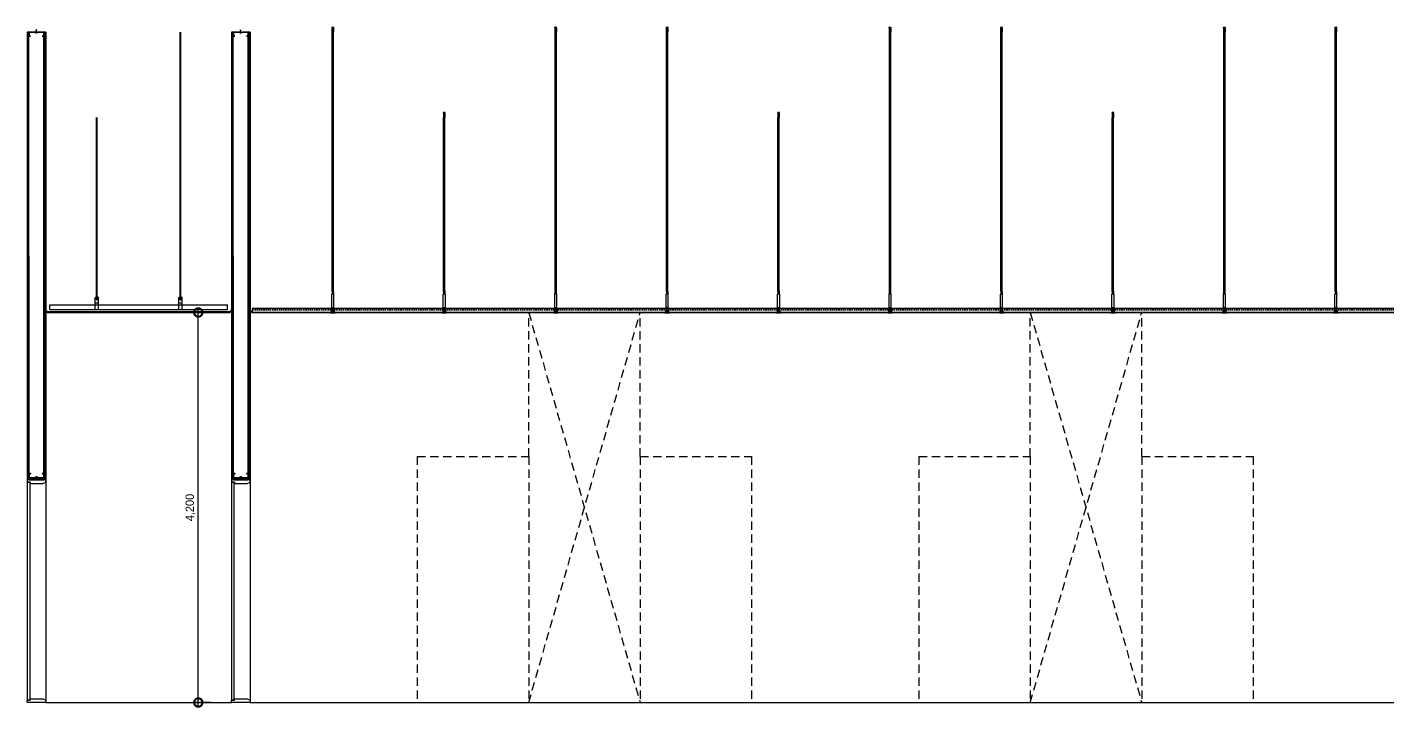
# Model space of a CAD drawing. Header units: millimetres. Extents: x 17311 to 801382, y -242618 to -104888.
# Drawn here: x 294861 to 309511, y -183786 to -176457 of the extents above; entities that cross this region are included whole.
import ezdxf

# ---------------------------------------------------------------- set-up
doc = ezdxf.new("R2010")
doc.units = ezdxf.units.MM
doc.header["$LTSCALE"] = 250
for name, pattern in [('A2', [8, 2, -2, 2, -2]), ('CENTER', [50.8, 31.75, -6.35, 6.35, -6.35]), ('CENTER2', [28.575, 19.05, -3.175, 3.175, -3.175]), ('H1', [1.5, 1, -0.5]), ('HID', [2.8, 1.8, -1]), ('HIDDEN', [9.525, 6.35, -3.175])]:
    doc.linetypes.add(name, pattern=pattern)
doc.layers.get('Defpoints').update_dxf_attribs({"color": 151})
for name, color, linetype in [('8입면선', 8, 'Continuous'), ('A-CEIL', 8, 'Continuous'), ('A-CEIL_EL', 8, 'Continuous'), ('A-DOOR', 4, 'Continuous'), ('A-ELE-252', 252, 'Continuous'), ('A-ELE8', 8, 'Continuous'), ('A-ETC-SERVER', 5, 'H1'), ('A-FIN', 6, 'Continuous'), ('A-WALL-D', 7, 'Continuous'), ('C-1', 252, 'Continuous'), ('C-HANGER', 8, 'Continuous'), ('C-HANGER-C', 8, 'Continuous'), ('C-sec', 252, 'Continuous'), ('C-STL4', 252, 'Continuous'), ('C-STL6', 8, 'Continuous'), ('C-T-BAR MAIN-', 252, 'Continuous'), ('C-삼성엔지니어링_CEILING', 252, 'Continuous'), ('C-압출', 252, 'Continuous'), ('GAGAM-DT', 7, 'Continuous'), ('ISL', 251, 'Continuous'), ('MO-S', 3, 'Continuous'), ('입면', 7, 'Continuous')]:
    doc.layers.add(name, color=color, linetype=linetype)
doc.layers.add('C-중심선', color=252, linetype='CENTER2', lineweight=20)
doc.layers.add('CK', color=221, linetype='Continuous', plot=False)
doc.styles.add('Gdim', font='')
doc.styles.get('Gdim').set_extended_font_data('Dotum')
doc.dimstyles.new('Gdim50', dxfattribs={"dimscale": 30, "dimtxt": 3, "dimasz": 6, "dimexe": 1.5, "dimexo": 2, "dimgap": 1, "dimtad": 1, "dimdec": 0, "dimzin": 0, "dimdsep": 46, "dimlunit": 6, "dimtxsty": 'Gdim', "dimblk": 'DOTSMALL', "dimcen": 1.5, "dimdle": 1.5, "dimclrd": 256, "dimclre": 256, "dimclrt": 256, "dimazin": 0, "dimtfac": 1, "dimtdec": 0, "dimtix": 1, "dimtmove": 2, "dimatfit": 3, "dimldrblk": 'DOTSMALL', "dimfxl": 1.5, "dimtolj": 1, "dimtzin": 0, "dimlwd": -1, "dimlwe": -1, "dimarcsym": 1})

# ---------------------------------------------------------------- blocks, each defined once
blk = doc.blocks.new('A$C612ec77b')
at = {"layer": 'A-ELE-252', "linetype": 'HID', "ltscale": 0.2}
for p, q in [((-2400, 2650), (-2400, 4200)), ((-2400, 4200), (-1200, 0)), ((-2400, 0), (-1200, 4200)), ((-1200, 2650), (-1200, 4200)), ((-3600, 2650), (-3600, 0)), ((-3600, 2650), (-2400, 2650)), ((-2400, 2650), (-2400, 0)), ((-1200, 2650), (-1200, 0)), ((-1200, 2650), (0, 2650)), ((0, 2650), (0, 0))]:
    blk.add_line(p, q, dxfattribs=at)
blk = doc.blocks.new('usgh')
at = {"layer": 'C-STL4'}
blk.add_lwpolyline([(1763311, 329517), (1763311, 329599), (1763381, 329599), (1763381, 329517)], close=True, dxfattribs=at)
at = {"layer": 'C-압출', "color": 252, "linetype": 'Continuous', "lineweight": 40, "extrusion": (0, 0, -1)}
for p, q in [((1763325, 329522), (1763320, 329517)), ((1763325, 329599), (1763322, 329596)), ((1763322, 329596), (1763325, 329592)), ((1763325, 329592), (1763322, 329588)), ((1763322, 329588), (1763325, 329584)), ((1763325, 329584), (1763322, 329580)), ((1763322, 329580), (1763325, 329576)), ((1763325, 329576), (1763322, 329572)), ((1763322, 329572), (1763325, 329568)), ((1763325, 329568), (1763322, 329565)), ((1763322, 329565), (1763325, 329561)), ((1763325, 329561), (1763322, 329557)), ((1763322, 329557), (1763325, 329553)), ((1763325, 329553), (1763322, 329549)), ((1763322, 329549), (1763325, 329545)), ((1763325, 329545), (1763322, 329541)), ((1763322, 329541), (1763325, 329538)), ((1763325, 329538), (1763322, 329534)), ((1763322, 329534), (1763325, 329530)), ((1763325, 329530), (1763322, 329526)), ((1763322, 329526), (1763325, 329522)), ((1763363, 329517), (1763368, 329522)), ((1763364, 329596), (1763368, 329599)), ((1763368, 329592), (1763364, 329596)), ((1763364, 329588), (1763368, 329592)), ((1763368, 329584), (1763364, 329588)), ((1763364, 329580), (1763368, 329584)), ((1763368, 329576), (1763364, 329580)), ((1763364, 329572), (1763368, 329576)), ((1763368, 329568), (1763364, 329572)), ((1763364, 329565), (1763368, 329568)), ((1763368, 329561), (1763364, 329565)), ((1763364, 329557), (1763368, 329561)), ((1763368, 329553), (1763364, 329557)), ((1763364, 329549), (1763368, 329553)), ((1763368, 329545), (1763364, 329549)), ((1763364, 329541), (1763368, 329545)), ((1763368, 329538), (1763364, 329541)), ((1763364, 329534), (1763368, 329538)), ((1763368, 329530), (1763364, 329534)), ((1763364, 329526), (1763368, 329530)), ((1763368, 329522), (1763364, 329526))]:
    blk.add_line(p, q, dxfattribs=at)
at = {"layer": 'C-중심선'}
blk.add_line((1763346, 329623), (1763346, 329480), dxfattribs=at)
blk = doc.blocks.new('r6okghj')
at = {"layer": 'C-삼성엔지니어링_CEILING'}
for p, q in [((1770244, 316436), (1770234, 316431)), ((1770244, 316390), (1770234, 316396)), ((1770344, 316436), (1770244, 316436)), ((1770253, 316436), (1770264, 316431)), ((1770253, 316390), (1770264, 316396)), ((1770274, 316436), (1770264, 316431)), ((1770264, 316396), (1770264, 316431)), ((1770274, 316390), (1770264, 316396)), ((1770314, 316436), (1770324, 316431)), ((1770314, 316390), (1770324, 316396)), ((1770334, 316436), (1770324, 316431)), ((1770324, 316396), (1770324, 316431)), ((1770334, 316390), (1770324, 316396)), ((1770344, 316436), (1770354, 316431)), ((1770344, 316390), (1770354, 316396))]:
    blk.add_line(p, q, dxfattribs=at)
for points in [[(1770234, 316431), (1770234, 316396)], [(1770244, 316390), (1770344, 316390)], [(1770354, 316396), (1770354, 316431)]]:
    blk.add_lwpolyline(points, dxfattribs=at)
blk = doc.blocks.new('격자틀-1')
at = {"layer": 'C-HANGER'}
for p, q in [((-16, 230), (6, 230)), ((-16, 230), (-16, 229)), ((-16, 229), (6, 229)), ((6, 230), (6, 229))]:
    blk.add_line(p, q, dxfattribs=at)
at = {"layer": 'C-HANGER-C'}
for p, q in [((-16, 52), (-16, 202)), ((6, 202), (-16, 202)), ((6, 52), (6, 202)), ((6, 52), (-16, 52))]:
    blk.add_line(p, q, dxfattribs=at)
at = {"layer": 'C-STL6', "linetype": 'CENTER2', "ltscale": 20}
blk.add_line((-5, 53), (-5, -5), dxfattribs=at)
at = {"layer": 'C-T-BAR MAIN-'}
blk.add_lwpolyline([(-14, 41), (-14, 52), (4, 52), (4, 41), (2, 41), (2, 50), (-12, 50), (-12, 41), (-14, 41)], dxfattribs=at)
at = {"layer": 'C-삼성엔지니어링_CEILING'}
for p, q in [((-12, 211), (-14, 210)), ((-12, 204), (-14, 205)), ((-14, 202), (-14, 204)), ((2, 211), (-12, 211)), ((2, 204), (-12, 204)), ((-11, 220), (-10, 222)), ((-11, 220), (-2, 222)), ((-11, 220), (-10, 219)), ((-11, 218), (1, 220)), ((-11, 218), (-10, 219)), ((-11, 218), (-10, 217)), ((-11, 216), (1, 218)), ((-11, 216), (-10, 217)), ((-11, 216), (-10, 215)), ((-11, 214), (1, 216)), ((-11, 214), (-10, 215)), ((-11, 214), (-10, 213)), ((-11, 211), (-10, 210)), ((-11, 204), (-10, 205)), ((-10, 222), (-10, 222)), ((-10, 222), (-8, 222)), ((-10, 222), (-8, 222)), ((-10, 219), (0, 221)), ((-10, 219), (0, 221)), ((-10, 217), (0, 219)), ((-10, 217), (0, 219)), ((-10, 215), (0, 217)), ((-10, 215), (0, 217)), ((-10, 213), (0, 215)), ((-10, 213), (0, 215)), ((-10, 213), (-10, 211)), ((-8, 211), (-10, 210)), ((-10, 205), (-10, 210)), ((-8, 204), (-10, 205)), ((-2, 211), (-1, 210)), ((-2, 204), (-1, 205)), ((1, 211), (-1, 210)), ((-1, 205), (-1, 210)), ((1, 204), (-1, 205)), ((0, 221), (0, 222)), ((0, 221), (1, 220)), ((0, 219), (1, 220)), ((0, 219), (1, 218)), ((0, 217), (1, 218)), ((0, 217), (1, 216)), ((0, 215), (1, 216)), ((0, 215), (0, 211)), ((0, 215), (0, 211)), ((2, 211), (4, 210)), ((2, 204), (4, 205)), ((4, 202), (4, 204))]:
    blk.add_line(p, q, dxfattribs=at)
for points in [[(-14, 210), (-14, 205)], [(4, 204), (-14, 204)], [(-12, 204), (2, 204)], [(4, 205), (4, 210)]]:
    blk.add_lwpolyline(points, dxfattribs=at)
at = {"layer": 'C-압출', "linetype": 'Continuous', "lineweight": 40, "extrusion": (0, 0, -1)}
for p, q in [((-25, 0), (-25, 2)), ((-25, 2), (-13, 2)), ((-10, 0), (-25, 0)), ((-12, 3), (-12, 28)), ((-10, 50), (-8, 50)), ((-1, 20), (-10, 20)), ((-10, 20), (-10, 19)), ((-10, 19), (-9, 18)), ((-9, 18), (-10, 18)), ((-10, 18), (-9, 17)), ((-9, 17), (-10, 16)), ((-10, 16), (-9, 16)), ((-9, 16), (-10, 15)), ((-10, 15), (-9, 14)), ((-9, 14), (-10, 14)), ((-10, 14), (-9, 13)), ((-9, 13), (-10, 13)), ((-10, 13), (-9, 12)), ((-9, 12), (-10, 11)), ((-10, 11), (-9, 11)), ((-9, 11), (-10, 10)), ((-10, 10), (-9, 10)), ((-9, 10), (-10, 9)), ((-10, 9), (-9, 8)), ((-9, 8), (-10, 8)), ((-10, 8), (-9, 7)), ((-9, 7), (-10, 6)), ((-10, 6), (-9, 6)), ((-9, 6), (-10, 5)), ((-10, 5), (-9, 4)), ((-9, 4), (-10, 4)), ((-10, 4), (-9, 3)), ((-9, 3), (-10, 3)), ((-10, 3), (-9, 2)), ((-9, 2), (-10, 1)), ((-10, 1), (-10, 0)), ((-10, 1), (-10, 1)), ((-8, 50), (-8, 50)), ((-2, 49), (-2, 50)), ((-2, 50), (0, 50)), ((0, 17), (-1, 18)), ((-1, 18), (0, 18)), ((-1, 16), (0, 17)), ((-1, 15), (0, 16)), ((0, 16), (-1, 16)), ((0, 14), (-1, 15)), ((0, 13), (-1, 14)), ((-1, 14), (0, 14)), ((0, 12), (-1, 13)), ((-1, 13), (0, 13)), ((-1, 11), (0, 12)), ((-1, 10), (0, 11)), ((0, 11), (-1, 11)), ((-1, 9), (0, 10)), ((0, 10), (-1, 10)), ((0, 8), (-1, 9)), ((0, 7), (-1, 8)), ((-1, 8), (0, 8)), ((-1, 6), (0, 7)), ((-1, 5), (0, 6)), ((0, 6), (-1, 6)), ((0, 4), (-1, 5)), ((0, 3), (-1, 4)), ((-1, 4), (0, 4)), ((0, 2), (-1, 3)), ((-1, 3), (0, 3)), ((-1, 1), (0, 2)), ((0, 1), (-1, 1)), ((0, 18), (0, 20)), ((0, 0), (0, 1)), ((15, 0), (0, 0)), ((2, 28), (2, 3)), ((2, 2), (15, 2)), ((15, 2), (15, 0))]:
    blk.add_line(p, q, dxfattribs=at)
at = {"layer": 'C-압출', "linetype": 'Continuous', "lineweight": 40}
for p, q in [((-12, 28), (-12, 50)), ((-12, 50), (-8, 50)), ((-9, 45), (-8, 45)), ((-9, 31), (-9, 45)), ((-9, 31), (-1, 31)), ((-8, 50), (-8, 45)), ((-2, 50), (2, 50)), ((-2, 50), (-2, 45)), ((-2, 45), (-1, 45)), ((-1, 31), (-1, 45)), ((2, 28), (2, 50))]:
    blk.add_line(p, q, dxfattribs=at)
at = {"layer": 'C-압출', "linetype": 'Continuous', "lineweight": 40, "extrusion": (0, 0, -1)}
for centre, start, end in [((25, 0), 270, 0), ((13, 3), 180, 270), ((10, 20), 0, 90), ((10, 0), 180, 270), ((8, 50), 90, 180), ((2, 50), 0, 90), ((1, 20), 90, 180), ((0, 0), 270, 0), ((-3, 3), 270, 0), ((-15, 2), 90, 180), ((-15, 0), 180, 270)]:
    blk.add_arc(centre, 0.3, start, end, dxfattribs=at)
at = {"layer": 'C-압출', "linetype": 'Continuous', "lineweight": 40}
for centre, start, end in [((-12, 50), 90, 180), ((-9, 45), 90, 180), ((-9, 31), 180, 270), ((-8, 50), 0, 90), ((-8, 45), 270, 0), ((-2, 45), 180, 270), ((-1, 45), 0, 90), ((-1, 31), 270, 0), ((2, 50), 0, 90)]:
    blk.add_arc(centre, 0.3, start, end, dxfattribs=at)
at = {"layer": 'C-압출'}
blk.add_arc((-2, 50), 0.3, 90, 180, dxfattribs=at)
at = {"layer": 'C-중심선', "linetype": 'CENTER', "lineweight": 5}
blk.add_line((-14, 26), (4, 26), dxfattribs=at)
at = {"layer": 'C-HANGER-C'}
for name, p, xscale, yscale, zscale in [('r6okghj', (-263370, -46847), 0.1487691112046762, 0.1487691112046762, 0.1487691112046762), ('usgh', (-176674, -32977), 0.1001893939418906, 0.1001893939418906, 0.1001893939418906)]:
    blk.add_blockref(name, p, dxfattribs=dict(at, xscale=xscale, yscale=yscale, zscale=zscale))
blk = doc.blocks.new('_DotSmall')
at = {"color": 0, "linetype": 'ByBlock', "const_width": 0.5}
blk.add_lwpolyline([(-0.0625, 0, 1), (0.0625, 0, 1)], format="xyb", close=True, dxfattribs=at)
blk = doc.blocks.new('*D57')
at = {"layer": 'CK', "transparency": 16777216}
for p, q in [((296841, -179529), (296658, -179529)), ((296703, -183774), (296703, -179484)), ((296841, -183729), (296658, -183729))]:
    blk.add_line(p, q, dxfattribs=at)
at = {"layer": 'Defpoints', "color": 0, "transparency": 16777216}
for p in [(296703, -179529), (296901, -179529), (296901, -183729)]:
    blk.add_point(p, dxfattribs=at)
at = {"layer": 'CK', "transparency": 16777216, "xscale": 180, "yscale": 180, "zscale": 180}
for p, rotation in [((296703, -179529), 90), ((296703, -183729), 270)]:
    blk.add_blockref('_DotSmall', p, dxfattribs=dict(at, rotation=rotation))
at = {"layer": 'CK', "transparency": 16777216, "insert": (296619, -181629), "char_height": 90, "attachment_point": 5, "rotation": 90, "style": 'Gdim'}
blk.add_mtext('\\A1;4,200', dxfattribs=at)
blk = doc.blocks.new('*U89')
at = {"layer": '8입면선', "color": 8}
for p, q in [((10, 0), (9, 4820)), ((190, 0), (189, 4820)), ((190, 10), (10, 10))]:
    blk.add_line(p, q, dxfattribs=at)
at = {"layer": 'A-WALL-D'}
for p, q in [((-1, 4820), (0, 0)), ((19, 4820), (-1, 4820)), ((20, 10), (19, 4820)), ((180, 10), (179, 4820)), ((199, 4820), (179, 4820)), ((199, 4820), (200, 0)), ((20, 0), (0, 0)), ((180, 20), (20, 20)), ((20, 0), (180, 0)), ((200, 0), (180, 0))]:
    blk.add_line(p, q, dxfattribs=at)
at = {"layer": 'GAGAM-DT', "color": 8}
for p, q in [((97, 4814), (97, 4846)), ((102, 4840), (97, 4846)), ((102, 4814), (102, 4840)), ((105, 4814), (95, 4814)), ((95, 4814), (95, 4811)), ((103, 4809), (96, 4809)), ((97, 4814), (97, 4809)), ((102, 4814), (102, 4809)), ((105, 4814), (105, 4811)), ((95, 26), (95, 29)), ((105, 26), (95, 26)), ((104, 31), (97, 31)), ((98, 26), (98, 31)), ((98, 26), (98, -6)), ((103, 26), (103, 31)), ((103, 26), (103, 0)), ((105, 26), (105, 29)), ((103, 0), (98, -6))]:
    blk.add_line(p, q, dxfattribs=at)
for centre, start, end in [((96, 4811), 180, 270), ((103, 4811), 270, 0), ((97, 29), 90, 180), ((104, 29), 0, 90)]:
    blk.add_arc(centre, 1.51, start, end, dxfattribs=at)
at = {"layer": '입면', "color": 6}
for p, q in [((19, 4775), (19, 4820)), ((19, 4820), (85, 4820)), ((37, 4775), (19, 4775)), ((84, 4819), (21, 4819)), ((21, 4819), (21, 4776)), ((21, 4776), (37, 4776)), ((37, 4776), (37, 4775)), ((89, 4813), (84, 4819)), ((85, 4820), (90, 4814)), ((110, 4813), (89, 4813)), ((90, 4814), (109, 4814)), ((109, 4814), (114, 4820)), ((115, 4819), (110, 4813)), ((114, 4820), (179, 4820)), ((178, 4819), (115, 4819)), ((162, 4775), (162, 4776)), ((162, 4776), (178, 4776)), ((179, 4775), (162, 4775)), ((178, 4776), (178, 4819)), ((179, 4820), (179, 4775)), ((38, 65), (20, 65)), ((20, 65), (20, 20)), ((20, 20), (85, 20)), ((21, 21), (21, 64)), ((21, 64), (38, 64)), ((85, 21), (21, 21)), ((38, 64), (38, 65)), ((90, 27), (85, 21)), ((85, 20), (90, 26)), ((110, 27), (90, 27)), ((90, 26), (110, 26)), ((115, 21), (110, 27)), ((110, 26), (115, 20)), ((179, 21), (115, 21)), ((115, 20), (180, 20)), ((180, 65), (162, 65)), ((162, 65), (162, 64)), ((162, 64), (179, 64)), ((179, 64), (179, 21)), ((180, 20), (180, 65))]:
    blk.add_line(p, q, dxfattribs=at)

msp = doc.modelspace()

# ---------------------------------------------------------------- linework, layer by layer
at = {"layer": 'A-CEIL'}
for p, q in [((295083.8, -179519.5, 0), (297037.6, -179519.5, 0)), ((295083.8, -179529.5, 0), (297037.6, -179529.5, 0))]:
    msp.add_line(p, q, dxfattribs=at)
at = {"layer": 'A-CEIL_EL'}
for p, q in [((296506.2, -179393.7, 0), (296506.2, -176509.5, 0)), ((296515.2, -179393.7, 0), (296515.2, -176509.5, 0)), ((295606.2, -179393.7, 0), (295606.2, -177429.5, 0)), ((295615.2, -179393.7, 0), (295615.2, -177429.5, 0)), ((295103.7, -179446.5), (297017.7, -179446.5)), ((295103.7, -179496.5), (295103.7, -179446.5)), ((295593.2, -179497.7), (295593.2, -179366.5)), ((295593.2, -179366.5), (295628.2, -179366.5)), ((295593.2, -179367.7), (295628.2, -179367.7)), ((295593.2, -179426), (295628.2, -179426)), ((295593.2, -179446.5), (295628.2, -179446.5)), ((295597.2, -179365), (295624.1, -179365)), ((295597.2, -179365), (295597.2, -179366.5)), ((295597.2, -179367.7), (295597.2, -179369.2)), ((295597.2, -179369.2), (295624.1, -179369.2)), ((295601.1, -179360), (295620.2, -179360)), ((295601.1, -179360), (295601.1, -179365)), ((295601.1, -179369.2), (295601.1, -179374.2)), ((295601.1, -179374.2), (295620.2, -179374.2)), ((295606.2, -179393.7), (295606.2, -179374.2)), ((295615.2, -179393.7), (295615.2, -179374.2)), ((295620.2, -179360), (295620.2, -179365)), ((295620.2, -179369.2), (295620.2, -179374.2)), ((295624.1, -179365), (295624.1, -179366.5)), ((295624.1, -179367.7), (295624.1, -179369.2)), ((295628.2, -179497.7), (295628.2, -179366.5)), ((296493.2, -179497.7), (296493.2, -179366.5)), ((296493.2, -179366.5), (296528.2, -179366.5)), ((296493.2, -179367.7), (296528.2, -179367.7)), ((296493.2, -179426), (296528.2, -179426)), ((296493.2, -179446.5), (296528.2, -179446.5)), ((296497.2, -179365), (296524.1, -179365)), ((296497.2, -179365), (296497.2, -179366.5)), ((296497.2, -179367.7), (296497.2, -179369.2)), ((296497.2, -179369.2), (296524.1, -179369.2)), ((296501.1, -179360), (296520.2, -179360)), ((296501.1, -179360), (296501.1, -179365)), ((296501.1, -179369.2), (296501.1, -179374.2)), ((296501.1, -179374.2), (296520.2, -179374.2)), ((296506.2, -179393.7), (296506.2, -179374.2)), ((296515.2, -179393.7), (296515.2, -179374.2)), ((296520.2, -179360), (296520.2, -179365)), ((296520.2, -179369.2), (296520.2, -179374.2)), ((296524.1, -179365), (296524.1, -179366.5)), ((296524.1, -179367.7), (296524.1, -179369.2)), ((296528.2, -179497.7), (296528.2, -179366.5)), ((297017.7, -179496.5), (297017.7, -179446.5)), ((295103.7, -179496.5), (297017.7, -179496.5)), ((295593.2, -179496.5), (295628.2, -179496.5)), ((295593.2, -179497.7), (295628.2, -179497.7)), ((296493.2, -179496.5), (296528.2, -179496.5)), ((296493.2, -179497.7), (296528.2, -179497.7))]:
    msp.add_line(p, q, dxfattribs=at)
for centre in [(295610.7, -179382.1), (296510.7, -179382.1)]:
    msp.add_arc(centre, 12.4, 248.71498, 291.28502, dxfattribs=at)
at = {"layer": 'A-DOOR', "linetype": 'Continuous'}
for points in [[(294860.7, -181354.5), (294893.7, -181354.5), (294893.7, -181369.5), (295027.7, -181369.5), (295060.7, -181354.5), (295060.7, -181329.5), (294860.7, -181329.5)], [(294860.7, -183699.5), (294890.7, -183699.5), (294890.7, -181354.5), (294860.7, -181354.5)], [(297060.7, -181354.5), (297093.7, -181354.5), (297093.7, -181369.5), (297227.7, -181369.5), (297260.7, -181354.5), (297260.7, -181329.5), (297060.7, -181329.5)], [(297060.7, -183699.5), (297090.7, -183699.5), (297090.7, -181354.5), (297060.7, -181354.5)], [(294860.7, -183704.5), (294893.7, -183704.5), (294893.7, -183689.5), (295027.7, -183689.5), (295060.7, -183704.5), (295060.7, -183729.5), (294860.7, -183729.5)], [(297060.7, -183704.5), (297093.7, -183704.5), (297093.7, -183689.5), (297227.7, -183689.5), (297260.7, -183704.5), (297260.7, -183729.5), (297060.7, -183729.5)]]:
    msp.add_lwpolyline(points, close=True, dxfattribs=at)
at = {"layer": 'A-ELE8'}
for points in [[(295060.7, -181329.5), (295060.7, -183729.5)], [(297260.7, -181329.5), (297260.7, -183729.5)]]:
    msp.add_lwpolyline(points, dxfattribs=at)
at = {"layer": 'A-FIN'}
for p, q in [((295060.7, -183729.5), (297060.7, -183729.5)), ((297260.7, -183729.5), (358460.7, -183729.5))]:
    msp.add_line(p, q, dxfattribs=at)
at = {"layer": 'C-1', "linetype": 'A2'}
for p, q in [((298143.1, -176462.3), (298142, -176459.5)), ((298146.9, -176466.7), (298142.6, -176456.9)), ((298148.2, -176457.2), (298142.6, -176458.4)), ((298143.1, -176462.3), (298144, -176462)), ((298143.8, -176464), (298144.7, -176463.7)), ((298144.9, -176466.7), (298143.8, -176464)), ((298144.7, -176463.7), (298144, -176462)), ((298144.9, -176509.5), (298144.9, -176466.7)), ((298146.9, -176509.5), (298146.9, -176466.7)), ((298151.8, -176465.9), (298149.2, -176457.7)), ((298151.8, -176465.9), (298154.4, -176457.7)), ((298160.9, -176458.4), (298155.3, -176457.2)), ((298156.6, -176466.7), (298160.9, -176456.9)), ((298156.6, -176466.7), (298156.6, -176509.5)), ((298158.6, -176466.7), (298159.7, -176464)), ((298158.6, -176466.7), (298158.6, -176509.5)), ((298158.8, -176463.7), (298159.5, -176462)), ((298159.7, -176464), (298158.8, -176463.7)), ((298160.4, -176462.3), (298159.5, -176462)), ((298160.4, -176462.3), (298161.5, -176459.5)), ((300543.1, -176462.3), (300542, -176459.5)), ((300546.9, -176466.7), (300542.6, -176456.9)), ((300548.2, -176457.2), (300542.6, -176458.4)), ((300543.1, -176462.3), (300544, -176462)), ((300543.8, -176464), (300544.7, -176463.7)), ((300544.9, -176466.7), (300543.8, -176464)), ((300544.7, -176463.7), (300544, -176462)), ((300544.9, -176509.5), (300544.9, -176466.7)), ((300546.9, -176509.5), (300546.9, -176466.7)), ((300551.8, -176465.9), (300549.2, -176457.7)), ((300551.8, -176465.9), (300554.4, -176457.7)), ((300560.9, -176458.4), (300555.3, -176457.2)), ((300556.6, -176466.7), (300560.9, -176456.9)), ((300556.6, -176466.7), (300556.6, -176509.5)), ((300558.6, -176466.7), (300559.7, -176464)), ((300558.6, -176466.7), (300558.6, -176509.5)), ((300558.8, -176463.7), (300559.5, -176462)), ((300559.7, -176464), (300558.8, -176463.7)), ((300560.4, -176462.3), (300559.5, -176462)), ((300560.4, -176462.3), (300561.5, -176459.5)), ((301743.1, -176462.3), (301742, -176459.5)), ((301746.9, -176466.7), (301742.6, -176456.9)), ((301748.2, -176457.2), (301742.6, -176458.4)), ((301743.1, -176462.3), (301744, -176462)), ((301743.8, -176464), (301744.7, -176463.7)), ((301744.9, -176466.7), (301743.8, -176464)), ((301744.7, -176463.7), (301744, -176462)), ((301744.9, -176509.5), (301744.9, -176466.7)), ((301746.9, -176509.5), (301746.9, -176466.7)), ((301751.8, -176465.9), (301749.2, -176457.7)), ((301751.8, -176465.9), (301754.4, -176457.7)), ((301760.9, -176458.4), (301755.3, -176457.2)), ((301756.6, -176466.7), (301760.9, -176456.9)), ((301756.6, -176466.7), (301756.6, -176509.5)), ((301758.6, -176466.7), (301759.7, -176464)), ((301758.6, -176466.7), (301758.6, -176509.5)), ((301758.8, -176463.7), (301759.5, -176462)), ((301759.7, -176464), (301758.8, -176463.7)), ((301760.4, -176462.3), (301759.5, -176462)), ((301760.4, -176462.3), (301761.5, -176459.5)), ((304143.1, -176462.3), (304142, -176459.5)), ((304146.9, -176466.7), (304142.6, -176456.9)), ((304148.2, -176457.2), (304142.6, -176458.4)), ((304143.1, -176462.3), (304144, -176462)), ((304143.8, -176464), (304144.7, -176463.7)), ((304144.9, -176466.7), (304143.8, -176464)), ((304144.7, -176463.7), (304144, -176462)), ((304144.9, -176509.5), (304144.9, -176466.7)), ((304146.9, -176509.5), (304146.9, -176466.7)), ((304151.8, -176465.9), (304149.2, -176457.7)), ((304151.8, -176465.9), (304154.4, -176457.7)), ((304160.9, -176458.4), (304155.3, -176457.2)), ((304156.6, -176466.7), (304160.9, -176456.9)), ((304156.6, -176466.7), (304156.6, -176509.5)), ((304158.6, -176466.7), (304159.7, -176464)), ((304158.6, -176466.7), (304158.6, -176509.5)), ((304158.8, -176463.7), (304159.5, -176462)), ((304159.7, -176464), (304158.8, -176463.7)), ((304160.4, -176462.3), (304159.5, -176462)), ((304160.4, -176462.3), (304161.5, -176459.5)), ((305343.1, -176462.3), (305342, -176459.5)), ((305346.9, -176466.7), (305342.6, -176456.9)), ((305348.2, -176457.2), (305342.6, -176458.4)), ((305343.1, -176462.3), (305344, -176462)), ((305343.8, -176464), (305344.7, -176463.7)), ((305344.9, -176466.7), (305343.8, -176464)), ((305344.7, -176463.7), (305344, -176462)), ((305344.9, -176509.5), (305344.9, -176466.7)), ((305346.9, -176509.5), (305346.9, -176466.7)), ((305351.8, -176465.9), (305349.2, -176457.7)), ((305351.8, -176465.9), (305354.4, -176457.7)), ((305360.9, -176458.4), (305355.3, -176457.2)), ((305356.6, -176466.7), (305360.9, -176456.9)), ((305356.6, -176466.7), (305356.6, -176509.5)), ((305358.6, -176466.7), (305359.7, -176464)), ((305358.6, -176466.7), (305358.6, -176509.5)), ((305358.8, -176463.7), (305359.5, -176462)), ((305359.7, -176464), (305358.8, -176463.7)), ((305360.4, -176462.3), (305359.5, -176462)), ((305360.4, -176462.3), (305361.5, -176459.5)), ((307743.1, -176462.3), (307742, -176459.5)), ((307746.9, -176466.7), (307742.6, -176456.9)), ((307748.2, -176457.2), (307742.6, -176458.4)), ((307743.1, -176462.3), (307744, -176462)), ((307743.8, -176464), (307744.7, -176463.7)), ((307744.9, -176466.7), (307743.8, -176464)), ((307744.7, -176463.7), (307744, -176462)), ((307744.9, -176509.5), (307744.9, -176466.7)), ((307746.9, -176509.5), (307746.9, -176466.7)), ((307751.8, -176465.9), (307749.2, -176457.7)), ((307751.8, -176465.9), (307754.4, -176457.7)), ((307760.9, -176458.4), (307755.3, -176457.2)), ((307756.6, -176466.7), (307760.9, -176456.9)), ((307756.6, -176466.7), (307756.6, -176509.5)), ((307758.6, -176466.7), (307759.7, -176464)), ((307758.6, -176466.7), (307758.6, -176509.5)), ((307758.8, -176463.7), (307759.5, -176462)), ((307759.7, -176464), (307758.8, -176463.7)), ((307760.4, -176462.3), (307759.5, -176462)), ((307760.4, -176462.3), (307761.5, -176459.5)), ((308943.1, -176462.3), (308942, -176459.5)), ((308946.9, -176466.7), (308942.6, -176456.9)), ((308948.2, -176457.2), (308942.6, -176458.4)), ((308943.1, -176462.3), (308944, -176462)), ((308943.8, -176464), (308944.7, -176463.7)), ((308944.9, -176466.7), (308943.8, -176464)), ((308944.7, -176463.7), (308944, -176462)), ((308944.9, -176509.5), (308944.9, -176466.7)), ((308946.9, -176509.5), (308946.9, -176466.7)), ((308951.8, -176465.9), (308949.2, -176457.7)), ((308951.8, -176465.9), (308954.4, -176457.7)), ((308960.9, -176458.4), (308955.3, -176457.2)), ((308956.6, -176466.7), (308960.9, -176456.9)), ((308956.6, -176466.7), (308956.6, -176509.5)), ((308958.6, -176466.7), (308959.7, -176464)), ((308958.6, -176466.7), (308958.6, -176509.5)), ((308958.8, -176463.7), (308959.5, -176462)), ((308959.7, -176464), (308958.8, -176463.7)), ((308960.4, -176462.3), (308959.5, -176462)), ((308960.4, -176462.3), (308961.5, -176459.5)), ((299343.1, -177382.3), (299342, -177379.5)), ((299346.9, -177386.7), (299342.6, -177376.9)), ((299348.2, -177377.2), (299342.6, -177378.4)), ((299343.1, -177382.3), (299344, -177382)), ((299343.8, -177384), (299344.7, -177383.7)), ((299344.9, -177386.7), (299343.8, -177384)), ((299344.7, -177383.7), (299344, -177382)), ((299359.4, -177374.6), (299344.1, -177374.6)), ((299344.9, -177429.5), (299344.9, -177386.7)), ((299346.9, -177429.5), (299346.9, -177386.7)), ((299351.8, -177385.9), (299349.2, -177377.7)), ((299351.8, -177385.9), (299354.4, -177377.7)), ((299360.9, -177378.4), (299355.3, -177377.2)), ((299356.6, -177386.7), (299360.9, -177376.9)), ((299356.6, -177386.7), (299356.6, -177429.5)), ((299358.6, -177386.7), (299359.7, -177384)), ((299358.6, -177386.7), (299358.6, -177429.5)), ((299358.8, -177383.7), (299359.5, -177382)), ((299359.7, -177384), (299358.8, -177383.7)), ((299360.4, -177382.3), (299359.5, -177382)), ((299360.4, -177382.3), (299361.5, -177379.5)), ((302943.1, -177382.3), (302942, -177379.5)), ((302946.9, -177386.7), (302942.6, -177376.9)), ((302948.2, -177377.2), (302942.6, -177378.4)), ((302943.1, -177382.3), (302944, -177382)), ((302943.8, -177384), (302944.7, -177383.7)), ((302944.9, -177386.7), (302943.8, -177384)), ((302944.7, -177383.7), (302944, -177382)), ((302959.4, -177374.6), (302944.1, -177374.6)), ((302944.9, -177429.5), (302944.9, -177386.7)), ((302946.9, -177429.5), (302946.9, -177386.7)), ((302951.8, -177385.9), (302949.2, -177377.7)), ((302951.8, -177385.9), (302954.4, -177377.7)), ((302960.9, -177378.4), (302955.3, -177377.2)), ((302956.6, -177386.7), (302960.9, -177376.9)), ((302956.6, -177386.7), (302956.6, -177429.5)), ((302958.6, -177386.7), (302959.7, -177384)), ((302958.6, -177386.7), (302958.6, -177429.5)), ((302958.8, -177383.7), (302959.5, -177382)), ((302959.7, -177384), (302958.8, -177383.7)), ((302960.4, -177382.3), (302959.5, -177382)), ((302960.4, -177382.3), (302961.5, -177379.5)), ((306543.1, -177382.3), (306542, -177379.5)), ((306546.9, -177386.7), (306542.6, -177376.9)), ((306548.2, -177377.2), (306542.6, -177378.4)), ((306543.1, -177382.3), (306544, -177382)), ((306543.8, -177384), (306544.7, -177383.7)), ((306544.9, -177386.7), (306543.8, -177384)), ((306544.7, -177383.7), (306544, -177382)), ((306559.4, -177374.6), (306544.1, -177374.6)), ((306544.9, -177429.5), (306544.9, -177386.7)), ((306546.9, -177429.5), (306546.9, -177386.7)), ((306551.8, -177385.9), (306549.2, -177377.7)), ((306551.8, -177385.9), (306554.4, -177377.7)), ((306560.9, -177378.4), (306555.3, -177377.2)), ((306556.6, -177386.7), (306560.9, -177376.9)), ((306556.6, -177386.7), (306556.6, -177429.5)), ((306558.6, -177386.7), (306559.7, -177384)), ((306558.6, -177386.7), (306558.6, -177429.5)), ((306558.8, -177383.7), (306559.5, -177382)), ((306559.7, -177384), (306558.8, -177383.7)), ((306560.4, -177382.3), (306559.5, -177382)), ((306560.4, -177382.3), (306561.5, -177379.5))]:
    msp.add_line(p, q, dxfattribs=at)
for centre, radius, start, end in [((298142.8, -176459.2), 0.808, 102.52881, 201.80141), ((298148.4, -176458), 0.808, 17.65012, 102.52881), ((298155.1, -176458), 0.808, 77.47119, 162.34988), ((298160.8, -176459.2), 0.808, 338.19859, 77.47119), ((300542.8, -176459.2), 0.808, 102.52881, 201.80141), ((300548.4, -176458), 0.808, 17.65012, 102.52881), ((300555.1, -176458), 0.808, 77.47119, 162.34988), ((300560.8, -176459.2), 0.808, 338.19859, 77.47119), ((301742.8, -176459.2), 0.808, 102.52881, 201.80141), ((301748.4, -176458), 0.808, 17.65012, 102.52881), ((301755.1, -176458), 0.808, 77.47119, 162.34988), ((301760.8, -176459.2), 0.808, 338.19859, 77.47119), ((304142.8, -176459.2), 0.808, 102.52881, 201.80141), ((304148.4, -176458), 0.808, 17.65012, 102.52881), ((304155.1, -176458), 0.808, 77.47119, 162.34988), ((304160.8, -176459.2), 0.808, 338.19859, 77.47119), ((305342.8, -176459.2), 0.808, 102.52881, 201.80141), ((305348.4, -176458), 0.808, 17.65012, 102.52881), ((305355.1, -176458), 0.808, 77.47119, 162.34988), ((305360.8, -176459.2), 0.808, 338.19859, 77.47119), ((307742.8, -176459.2), 0.808, 102.52881, 201.80141), ((307748.4, -176458), 0.808, 17.65012, 102.52881), ((307755.1, -176458), 0.808, 77.47119, 162.34988), ((307760.8, -176459.2), 0.808, 338.19859, 77.47119), ((308942.8, -176459.2), 0.808, 102.52881, 201.80141), ((308948.4, -176458), 0.808, 17.65012, 102.52881), ((308955.1, -176458), 0.808, 77.47119, 162.34988), ((308960.8, -176459.2), 0.808, 338.19859, 77.47119), ((299342.8, -177379.2), 0.808, 102.52881, 201.80141), ((299344.1, -177376.2), 1.62, 90, 203.42869), ((299348.4, -177378), 0.808, 17.65012, 102.52881), ((299355.1, -177378), 0.808, 77.47119, 162.34988), ((299359.4, -177376.2), 1.62, 336.57131, 90), ((299360.8, -177379.2), 0.808, 338.19859, 77.47119), ((302942.8, -177379.2), 0.808, 102.52881, 201.80141), ((302944.1, -177376.2), 1.62, 90, 203.42869), ((302948.4, -177378), 0.808, 17.65012, 102.52881), ((302955.1, -177378), 0.808, 77.47119, 162.34988), ((302959.4, -177376.2), 1.62, 336.57131, 90), ((302960.8, -177379.2), 0.808, 338.19859, 77.47119), ((306542.8, -177379.2), 0.808, 102.52881, 201.80141), ((306544.1, -177376.2), 1.62, 90, 203.42869), ((306548.4, -177378), 0.808, 17.65012, 102.52881), ((306555.1, -177378), 0.808, 77.47119, 162.34988), ((306559.4, -177376.2), 1.62, 336.57131, 90), ((306560.8, -177379.2), 0.808, 338.19859, 77.47119)]:
    msp.add_arc(centre, radius, start, end, dxfattribs=at)
at = {"layer": 'C-HANGER'}
for p, q in [((298144.6, -179301.5), (298144.6, -176509.5)), ((298145.5, -179301.5), (298145.5, -176509.5)), ((298158, -179301.5), (298158, -176509.5)), ((298158.9, -179301.5), (298158.9, -176509.5)), ((300544.6, -179301.5), (300544.6, -176509.5)), ((300545.5, -179301.5), (300545.5, -176509.5)), ((300558, -179301.5), (300558, -176509.5)), ((300558.9, -179301.5), (300558.9, -176509.5)), ((301744.6, -179301.5), (301744.6, -176509.5)), ((301745.5, -179301.5), (301745.5, -176509.5)), ((301758, -179301.5), (301758, -176509.5)), ((301758.9, -179301.5), (301758.9, -176509.5)), ((304144.6, -179301.5), (304144.6, -176509.5)), ((304145.5, -179301.5), (304145.5, -176509.5)), ((304158, -179301.5), (304158, -176509.5)), ((304158.9, -179301.5), (304158.9, -176509.5)), ((305344.6, -179301.5), (305344.6, -176509.5)), ((305345.5, -179301.5), (305345.5, -176509.5)), ((305358, -179301.5), (305358, -176509.5)), ((305358.9, -179301.5), (305358.9, -176509.5)), ((307744.6, -179301.5), (307744.6, -176509.5)), ((307745.5, -179301.5), (307745.5, -176509.5)), ((307758, -179301.5), (307758, -176509.5)), ((307758.9, -179301.5), (307758.9, -176509.5)), ((308944.6, -179301.5), (308944.6, -176509.5)), ((308945.5, -179301.5), (308945.5, -176509.5)), ((308958, -179301.5), (308958, -176509.5)), ((308958.9, -179301.5), (308958.9, -176509.5)), ((299344.6, -179301.5), (299344.6, -177429.5)), ((299345.5, -179301.5), (299345.5, -177429.5)), ((299358, -179301.5), (299358, -177429.5)), ((299358.9, -179301.5), (299358.9, -177429.5)), ((302944.6, -179301.5), (302944.6, -177429.5)), ((302945.5, -179301.5), (302945.5, -177429.5)), ((302958, -179301.5), (302958, -177429.5)), ((302958.9, -179301.5), (302958.9, -177429.5)), ((306544.6, -179301.5), (306544.6, -177429.5)), ((306545.5, -179301.5), (306545.5, -177429.5)), ((306558, -179301.5), (306558, -177429.5)), ((306558.9, -179301.5), (306558.9, -177429.5))]:
    msp.add_line(p, q, dxfattribs=at)
at = {"layer": 'C-sec'}
for points in [[(297283.6, -179528.7), (298137.8, -179528.7, 0.3617862), (298138.1, -179528.4), (298138.1, -179506.7), (298138.8, -179506.7), (298138.8, -179529.2, -0.4142136), (298138.5, -179529.5), (297282.9, -179529.5, -0.4142136), (297282.6, -179529.2), (297282.6, -179506.7), (297283.3, -179506.7), (297283.3, -179528.4, 0.4142136), (297283.6, -179528.7)], [(298165.7, -179528.7), (299337.8, -179528.7, 0.3617862), (299338.1, -179528.4), (299338.1, -179506.7), (299338.8, -179506.7), (299338.8, -179529.2, -0.4142136), (299338.5, -179529.5), (298165.1, -179529.5, -0.4142136), (298164.8, -179529.2), (298164.8, -179506.7), (298165.5, -179506.7), (298165.5, -179528.4, 0.4142136), (298165.8, -179528.7)], [(299365.7, -179528.7), (300537.8, -179528.7, 0.3617862), (300538.1, -179528.4), (300538.1, -179506.7), (300538.8, -179506.7), (300538.8, -179529.2, -0.4142136), (300538.5, -179529.5), (299365.1, -179529.5, -0.4142136), (299364.8, -179529.2), (299364.8, -179506.7), (299365.5, -179506.7), (299365.5, -179528.4, 0.4142136), (299365.8, -179528.7)], [(300565.7, -179528.7), (301737.8, -179528.7, 0.3617862), (301738.1, -179528.4), (301738.1, -179506.7), (301738.8, -179506.7), (301738.8, -179529.2, -0.4142136), (301738.5, -179529.5), (300565.1, -179529.5, -0.4142136), (300564.8, -179529.2), (300564.8, -179506.7), (300565.5, -179506.7), (300565.5, -179528.4, 0.4142136), (300565.8, -179528.7)], [(301765.7, -179528.7), (302937.8, -179528.7, 0.3617862), (302938.1, -179528.4), (302938.1, -179506.7), (302938.8, -179506.7), (302938.8, -179529.2, -0.4142136), (302938.5, -179529.5), (301765.1, -179529.5, -0.4142136), (301764.8, -179529.2), (301764.8, -179506.7), (301765.5, -179506.7), (301765.5, -179528.4, 0.4142136), (301765.8, -179528.7)], [(302965.7, -179528.7), (304137.8, -179528.7, 0.3617862), (304138.1, -179528.4), (304138.1, -179506.7), (304138.8, -179506.7), (304138.8, -179529.2, -0.4142136), (304138.5, -179529.5), (302965.1, -179529.5, -0.4142136), (302964.8, -179529.2), (302964.8, -179506.7), (302965.5, -179506.7), (302965.5, -179528.4, 0.4142136), (302965.8, -179528.7)], [(304165.7, -179528.7), (305337.8, -179528.7, 0.3617862), (305338.1, -179528.4), (305338.1, -179506.7), (305338.8, -179506.7), (305338.8, -179529.2, -0.4142136), (305338.5, -179529.5), (304165.1, -179529.5, -0.4142136), (304164.8, -179529.2), (304164.8, -179506.7), (304165.5, -179506.7), (304165.5, -179528.4, 0.4142136), (304165.8, -179528.7)], [(305365.7, -179528.7), (306537.8, -179528.7, 0.3617862), (306538.1, -179528.4), (306538.1, -179506.7), (306538.8, -179506.7), (306538.8, -179529.2, -0.4142136), (306538.5, -179529.5), (305365.1, -179529.5, -0.4142136), (305364.8, -179529.2), (305364.8, -179506.7), (305365.5, -179506.7), (305365.5, -179528.4, 0.4142136), (305365.8, -179528.7)], [(306565.7, -179528.7), (307737.8, -179528.7, 0.3617862), (307738.1, -179528.4), (307738.1, -179506.7), (307738.8, -179506.7), (307738.8, -179529.2, -0.4142136), (307738.5, -179529.5), (306565.1, -179529.5, -0.4142136), (306564.8, -179529.2), (306564.8, -179506.7), (306565.5, -179506.7), (306565.5, -179528.4, 0.4142136), (306565.8, -179528.7)], [(307765.7, -179528.7), (308937.8, -179528.7, 0.3617862), (308938.1, -179528.4), (308938.1, -179506.7), (308938.8, -179506.7), (308938.8, -179529.2, -0.4142136), (308938.5, -179529.5), (307765.1, -179529.5, -0.4142136), (307764.8, -179529.2), (307764.8, -179506.7), (307765.5, -179506.7), (307765.5, -179528.4, 0.4142136), (307765.8, -179528.7)], [(308965.7, -179528.7), (310137.8, -179528.7, 0.3617862), (310138.1, -179528.4), (310138.1, -179506.7), (310138.8, -179506.7), (310138.8, -179529.2, -0.4142136), (310138.5, -179529.5), (308965.1, -179529.5, -0.4142136), (308964.8, -179529.2), (308964.8, -179506.7), (308965.5, -179506.7), (308965.5, -179528.4, 0.4142136), (308965.8, -179528.7)]]:
    msp.add_lwpolyline(points, format="xyb", dxfattribs=at)
at = {"layer": 'C-STL6'}
msp.add_line((297282.6, -179482), (358438.8, -179482), dxfattribs=at)
at = {"layer": 'C-STL6', "linetype": 'HIDDEN', "ltscale": 0.01}
for p, q in [((297282.6, -179482), (297282.6, -179500.9)), ((297282.6, -179486.9), (358438.8, -179486.9)), ((297282.6, -179500.9), (358438.8, -179500.9))]:
    msp.add_line(p, q, dxfattribs=at)
at = {"layer": 'ISL'}
for p, q in [((295083.8, -179529.5), (295083.8, -179519.5)), ((297037.6, -179529.5), (297037.6, -179519.5))]:
    msp.add_line(p, q, dxfattribs=at)
at = {"layer": 'MO-S'}
for p, q in [((295065.5, -179508.3), (295057.4, -179508.3)), ((297055.9, -179508.3), (297064, -179508.3)), ((297265.5, -179508.3), (297257.4, -179508.3))]:
    msp.add_line(p, q, dxfattribs=at)
for points in [[(295060.7, -179500.7), (295061.9, -179500.7), (295061.9, -179514.5), (295076.9, -179514.5), (295076.9, -179529.5), (295090.7, -179529.5), (295090.7, -179530.7), (295075.7, -179530.7), (295075.7, -179515.7), (295060.7, -179515.7)], [(297060.7, -179500.7), (297059.5, -179500.7), (297059.5, -179514.5), (297044.5, -179514.5), (297044.5, -179529.5), (297030.7, -179529.5), (297030.7, -179530.7), (297045.7, -179530.7), (297045.7, -179515.7), (297060.7, -179515.7)], [(297260.7, -179500.7), (297261.9, -179500.7), (297261.9, -179514.5), (297276.9, -179514.5), (297276.9, -179529.5), (297290.7, -179529.5), (297290.7, -179530.7), (297275.7, -179530.7), (297275.7, -179515.7), (297260.7, -179515.7)]]:
    msp.add_lwpolyline(points, close=True, dxfattribs=at)

# ---------------------------------------------------------------- block references
at = {"layer": 'A-ETC-SERVER'}
for p in [(302660.7, -183729.5), (308060.7, -183729.5)]:
    msp.add_blockref('A$C612ec77b', p, dxfattribs=at)
at = {"layer": 'A-WALL-D'}
for p in [(294860.7, -181329.5), (297060.6, -181329.5)]:
    msp.add_blockref('*U89', p, dxfattribs=at)
at = {"layer": 'C-sec'}
for p in [(298156.8, -179532), (299356.8, -179532), (300556.8, -179532), (301756.8, -179532), (302956.8, -179532), (304156.8, -179532), (305356.8, -179532), (306556.8, -179532), (307756.8, -179532), (308956.8, -179532)]:
    msp.add_blockref('격자틀-1', p, dxfattribs=at)

# ---------------------------------------------------------------- dimensions: what is measured, and where the dimension line sits
at = {"layer": 'CK'}
dim = msp.add_linear_dim(base=(296702.6, -179529.5), p1=(296900.9, -183729.5), p2=(296900.9, -179529.5), angle=90, dimstyle='Gdim50', dxfattribs=at)
dim.commit()
dim.dimension.update_dxf_attribs({"geometry": '*D57', "text_midpoint": (296618.9, -181629.5)})

doc.saveas('drawing.dxf')
